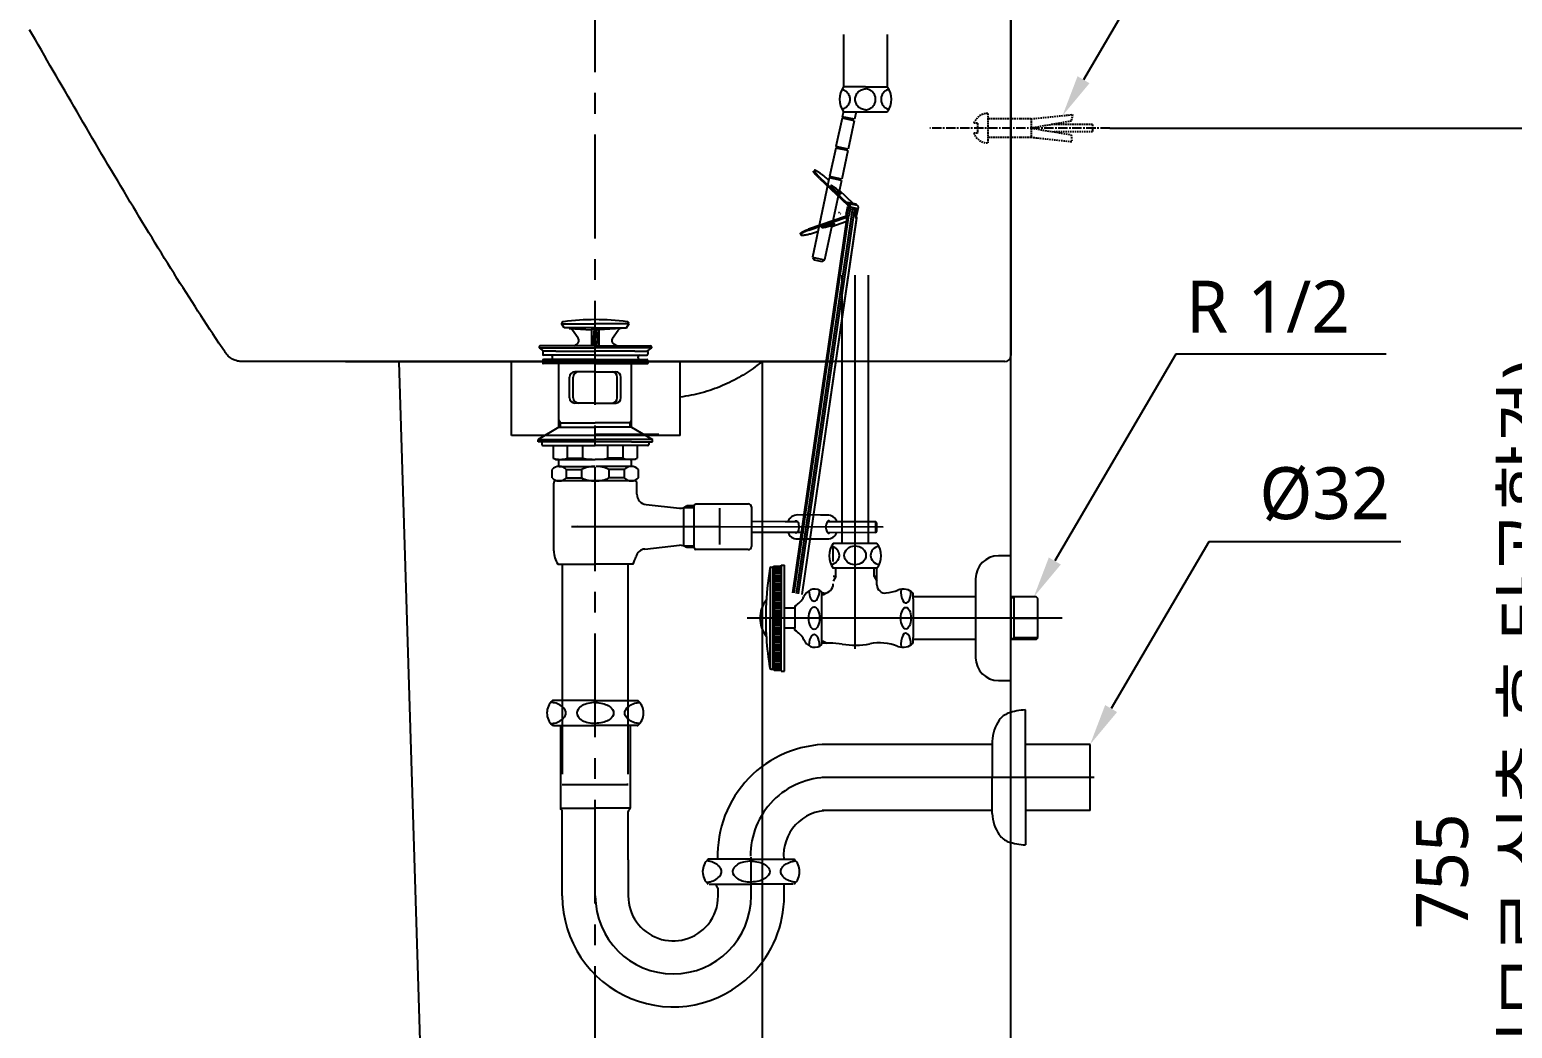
# Model space of a CAD drawing. Extents: x 10258 to 13358, y -4678 to -2578.
# Drawn here: x 12186 to 12900, y -4247 to -3766 of the extents above; entities that cross this region are included whole.
import ezdxf

# ---------------------------------------------------------------- set-up
doc = ezdxf.new("R2010")
doc.units = 0
doc.header["$LTSCALE"] = 20
doc.header["$MEASUREMENT"] = 0
for name, pattern in [('CENTER', [2, 1.25, -0.25, 0.25, -0.25]), ('CENTER2', [1.125, 0.75, -0.125, 0.125, -0.125]), ('HIDDEN2', [0.1875, 0.125, -0.0625])]:
    doc.linetypes.add(name, pattern=pattern)
doc.layers.get('0').update_dxf_attribs({"linetype": 'CONTINUOUS'})
doc.layers.get('DEFPOINTS').update_dxf_attribs({"linetype": 'CONTINUOUS'})
for name, color, linetype in [('1', 1, 'CONTINUOUS'), ('3', 3, 'CONTINUOUS'), ('4', 4, 'CONTINUOUS'), ('6', 6, 'CONTINUOUS'), ('7', 7, 'CONTINUOUS'), ('CENTER', 2, 'CENTER')]:
    doc.layers.add(name, color=color, linetype=linetype)
doc.styles.get("Standard").update_dxf_attribs({"font": 'NanumGothic.ttf'})
doc.dimstyles.get("Standard").update_dxf_attribs({"dimtxt": 2.5, "dimasz": 2, "dimexe": 2, "dimexo": 1, "dimgap": 1.5, "dimtad": 1, "dimdec": 0, "dimlfac": 10, "dimrnd": 0.5, "dimzin": 0, "dimdsep": 46, "dimtxsty": 'Standard', "dimcen": 0, "dimclrt": 2, "dimadec": 0, "dimazin": 0, "dimtfac": 1, "dimtdec": 0, "dimtmove": 0, "dimatfit": 3, "dimfxl": 1, "dimtolj": 1, "dimtzin": 0, "dimarcsym": 0})

# ---------------------------------------------------------------- blocks, each defined once
blk = doc.blocks.new('*D65')
at = {"layer": '1', "color": 3, "lineweight": -2, "transparency": 16777216}
for p, q in [((12705.91, -3813.8), (12947.34, -3813.8)), ((12937.34, -3833.8), (12937.34, -4548.8)), ((12658.4, -4568.8), (12947.34, -4568.8))]:
    blk.add_line(p, q, dxfattribs=at)
at = {"layer": '1', "color": 3, "transparency": 16777216}
for points in [[(12934.01, -3833.8), (12940.67, -3833.8), (12937.34, -3813.8)], [(12934.01, -4548.8), (12940.67, -4548.8), (12937.34, -4568.8)]]:
    blk.add_solid(points, dxfattribs=at)
at = {"layer": 'DEFPOINTS', "color": 0, "transparency": 16777216}
for p in [(12705.91, -3813.8), (12658.4, -4568.8), (12937.34, -4568.8)]:
    blk.add_point(p, dxfattribs=at)
at = {"layer": '1', "color": 2, "transparency": 16777216, "insert": (12889.36, -4171.3), "char_height": 25, "attachment_point": 5, "rotation": 90}
blk.add_mtext('\\A1;755\\P(참고 치수이므로 실측 후 타공할것)', dxfattribs=at)

msp = doc.modelspace()

# ---------------------------------------------------------------- linework, layer by layer
at = {"linetype": 'HIDDEN2', "ltscale": 0.3}
for p, q in [((12647.22048, -3806.70876), (12647.22048, -3820.88736)), ((12663.02666, -3809.29806), (12647.22048, -3809.29806)), ((12668.09878, -3809.29806), (12663.02666, -3809.29806)), ((12668.09878, -3809.29806), (12668.09878, -3818.29806)), ((12642.33265, -3811.39806), (12640.54978, -3811.39806)), ((12642.33265, -3816.19806), (12640.54978, -3816.19806)), ((12642.33265, -3811.39806), (12642.33265, -3816.19806)), ((12697.66098, -3811.99806), (12678.32761, -3811.99806)), ((12697.7096, -3815.59806), (12679.18525, -3815.59806)), ((12697.66098, -3811.99806), (12697.7096, -3815.59806)), ((12663.02666, -3818.29806), (12647.22048, -3818.29806)), ((12668.09878, -3818.29806), (12663.02666, -3818.29806))]:
    msp.add_line(p, q, dxfattribs=at)
at = {"linetype": 'CENTER2', "ltscale": 0.3}
msp.add_line((12705.9147, -3813.79806), (12619.31423, -3813.79806), dxfattribs=at)
at = {"color": 2}
msp.add_line((12489.03342, -3961.10469), (12458.39971, -3961.10469), dxfattribs=at)
at = {"linetype": 'HIDDEN2', "ltscale": 0.3}
msp.add_lwpolyline([(12668.09878, -3809.29806), (12688.04775, -3807.26134), (12687.38828, -3810.40363), (12668.09878, -3813.79806), (12687.38828, -3816.9299), (12687.71801, -3820.43476), (12668.09878, -3818.29806)], dxfattribs=at)
for start, end in [(90, 160.21215863), (199.78784137, 270)]:
    msp.add_arc((12647.22048, -3813.79806), 7.0893, start, end, dxfattribs=at)
at = {"layer": '1'}
msp.add_line((12658.39971, -4568.79806), (12658.39971, -3528.79806), dxfattribs=at)
at = {"layer": '1', "color": 3}
for p, q in [((12742.55117, -3706.41298), (12693.32263, -3790.49507)), ((12737.74944, -3922.51527), (12679.50479, -4021.99684)), ((12838.98444, -3922.51527), (12737.74944, -3922.51527)), ((12753.54288, -4012.7931), (12706.59674, -4092.97687)), ((12845.98444, -4012.7931), (12753.54288, -4012.7931))]:
    msp.add_line(p, q, dxfattribs=at)
at = {"layer": '1', "color": 0}
msp.add_line((12658.39971, -3761.78648), (12658.39971, -3923.08973), dxfattribs=at)
at = {"layer": '1', "color": 7}
msp.add_line((12363.85792, -3926.2453), (12383.85671, -4568.80797), dxfattribs=at)
at = {"layer": '1', "color": 0}
msp.add_arc((12655.39971, -3923.08973), 3, 270.00000008, 360, dxfattribs=at)
at = {"layer": '1', "color": 0, "linetype": 'Continuous'}
for points, knots in [([(12280.26526, -3921.57946), (12272.46759, -3909.88108), (12256.41921, -3885.19273), (12232.83826, -3846.52662), (12209.31349, -3806.50165), (12193.79067, -3779.62753), (12186.25594, -3766.42698)], [0, 0, 0, 0, 0.232395545, 0.486867636, 0.748701045, 1, 1, 1, 1]), ([(12288.66944, -3926.08973), (12287.837, -3926.0877), (12286.2012, -3925.89194), (12283.83887, -3924.99201), (12281.77477, -3923.53233), (12280.70034, -3922.28322), (12280.2346, -3921.5931)], [0, 0, 0, 0, 0.24617776, 0.499964597, 0.753769945, 1, 1, 1, 1]), ([(12655.39971, -3926.08973), (12624.50386, -3926.08973), (12577.66016, -3926.08973), (12522.84259, -3926.08973), (12494.93388, -3926.08973), (12480.97953, -3926.08973), (12473.00564, -3926.08973), (12465.0318, -3926.08973), (12458.05467, -3926.08973), (12452.5726, -3926.08973), (12450.57909, -3926.08973), (12449.08393, -3926.08973), (12447.58874, -3926.08973), (12446.09355, -3926.08973), (12444.8476, -3926.08973), (12443.85089, -3926.08973), (12442.85431, -3926.08973), (12441.60873, -3926.08973), (12440.11431, -3926.08973), (12438.62032, -3926.08973), (12437.12675, -3926.08973), (12435.63361, -3926.08973), (12433.64308, -3926.08973), (12428.16105, -3926.08973), (12415.13733, -3926.08973), (12403.03819, -3926.08973), (12394.8302, -3926.08973), (12393.86311, -3926.08973), (12392.17771, -3926.08973), (12389.78607, -3926.08973), (12386.94163, -3926.08973), (12381.31097, -3926.08973), (12373.03059, -3926.08973), (12364.18852, -3926.08973), (12357.34745, -3926.08973), (12350.2115, -3926.08973), (12342.30501, -3926.08973), (12333.48527, -3926.08973), (12327.33208, -3926.08973), (12322.21405, -3926.08973), (12317.33648, -3926.08973), (12313.221, -3926.08973), (12310.15429, -3926.08973), (12308.18813, -3926.08973), (12306.09422, -3926.08973), (12303.91876, -3926.08973), (12301.45848, -3926.08973), (12299.23342, -3926.08973), (12297.24827, -3926.08973), (12295.87943, -3926.08973), (12294.63556, -3926.08973), (12292.41748, -3926.08973), (12290.83328, -3926.08973), (12289.99674, -3926.08973), (12289.80196, -3926.08973), (12289.68413, -3926.08973), (12289.55714, -3926.08973), (12289.45229, -3926.08973), (12289.37947, -3926.08973), (12289.30966, -3926.08973), (12289.22775, -3926.08973), (12289.04807, -3926.08972), (12288.88685, -3926.08972), (12288.76336, -3926.08972), (12288.70265, -3926.08973), (12288.67933, -3926.08973), (12288.656, -3926.08973)], [0.0061788774, 0.0061788774, 0.0061788774, 0.0061788774, 0.1970805465, 0.2956203668, 0.3448902265, 0.3695252187, 0.3818426424, 0.3941599641, 0.4187947434, 0.4249535484, 0.4280329775, 0.4311124268, 0.4341919611, 0.4372715277, 0.440350952, 0.4418905632, 0.4434300875, 0.4465088422, 0.4495872008, 0.4526653295, 0.4557434775, 0.4588219062, 0.4619008891, 0.4680615217, 0.4927745295, 0.5428641345, 0.5444359308, 0.5460068842, 0.5491459567, 0.5554106863, 0.561660449, 0.5679020994, 0.5928335316, 0.6178438865, 0.6304372887, 0.6430515451, 0.671669262, 0.6930352739, 0.7180067049, 0.7280383909, 0.7431544059, 0.7682845716, 0.7745359679, 0.7807794904, 0.793252146, 0.8026040167, 0.8119617738, 0.8307237349, 0.8401457483, 0.8495976759, 0.8590506128, 0.8684710073, 0.9058276147, 0.9151412741, 0.9174699426, 0.9197989614, 0.9244583866, 0.9291200031, 0.9314516358, 0.9337835801, 0.9384482243, 0.9431139166, 0.9617878035, 0.9711320002, 0.980481238, 1, 1, 1, 1]), ([(12538.36455, -3926.20518), (12537.65289, -3926.79624), (12534.50414, -3929.31577), (12528.40836, -3933.44349), (12519.55284, -3937.92685), (12509.69652, -3941.34993), (12502.7679, -3942.71556), (12499.17747, -3943.16509)], [0, 0, 0, 0, 0.064112088, 0.279440887, 0.509410015, 0.750853159, 1, 1, 1, 1]), ([(12499.18915, -3961.57584), (12499.16583, -3961.57584), (12498.12194, -3961.57584), (12494.05883, -3961.57584), (12491.05287, -3961.57584), (12483.54522, -3961.57584), (12479.04648, -3961.57584), (12469.23727, -3961.57584), (12463.93065, -3961.57584), (12453.31323, -3961.57584), (12448.00661, -3961.57584), (12438.19739, -3961.57584), (12433.69865, -3961.57584), (12426.191, -3961.57584), (12423.18504, -3961.57584), (12419.12193, -3961.57584), (12418.043, -3961.57584), (12418.07803, -3961.57584)], [0, 0, 0, 0, 0.125, 0.125, 0.25, 0.25, 0.375, 0.375, 0.5, 0.5, 0.625, 0.625, 0.75, 0.75, 0.875, 0.875, 1, 1, 1, 1])]:
    msp.add_open_spline(points, degree=3, knots=knots, dxfattribs=at)
for points in [[(12418.06638, -3961.57584), (12418.06638, -3949.7473), (12418.06638, -3937.91875), (12418.06638, -3926.09021)], [(12499.17749, -3961.57584), (12499.17749, -3949.74713), (12499.17749, -3937.91843), (12499.17749, -3926.08973)]]:
    msp.add_open_spline(points, degree=3, dxfattribs=at)
at = {"layer": '1', "color": 3}
for points in [[(12696.1992, -3792.17925), (12690.44606, -3788.81089), (12683.21755, -3807.75449)], [(12682.38136, -4023.68102), (12676.62822, -4020.31266), (12669.39971, -4039.25626)], [(12709.47331, -4094.66105), (12703.72017, -4091.29269), (12696.49166, -4110.23629)]]:
    msp.add_solid(points, dxfattribs=at)
at = {"layer": '3'}
for p, q in [((12443.39971, -3909.91028), (12442.16839, -3907.77757)), ((12442.28493, -3907.97942), (12458.39971, -3907.97942)), ((12474.5145, -3907.97942), (12458.39971, -3907.97942)), ((12473.39971, -3909.91028), (12474.63104, -3907.77757)), ((12458.39971, -3909.91028), (12443.39971, -3909.91028)), ((12445.91499, -3910.09458), (12456.64971, -3910.79594)), ((12450.12505, -3914.78958), (12447.40685, -3910.93661)), ((12458.39971, -3909.91028), (12456.64971, -3910.79594)), ((12456.64971, -3910.79594), (12456.64971, -3918.51028)), ((12457.88204, -3910.17228), (12457.44971, -3916.58016)), ((12458.39971, -3909.91028), (12473.39971, -3909.91028)), ((12458.39971, -3909.91028), (12460.14971, -3910.79594)), ((12458.91739, -3910.17228), (12459.34971, -3916.58016)), ((12470.88444, -3910.09458), (12460.14971, -3910.79594)), ((12460.14971, -3910.79594), (12460.14971, -3918.51028)), ((12466.67438, -3914.78958), (12469.39258, -3910.93661)), ((12431.39971, -3918.91028), (12431.39971, -3919.51028)), ((12431.39971, -3919.51028), (12433.54194, -3921.01028)), ((12431.39971, -3919.51028), (12458.39971, -3919.51028)), ((12441.09971, -3918.51028), (12431.79971, -3918.51028)), ((12433.09788, -3921.21028), (12433.09788, -3922.51028)), ((12439.39971, -3921.01028), (12433.29788, -3921.01028)), ((12458.39971, -3923.01028), (12433.59788, -3923.01028)), ((12439.39971, -3921.01028), (12458.39971, -3921.01028)), ((12458.39971, -3918.51028), (12441.09971, -3918.51028)), ((12448.04329, -3918.51028), (12449.49081, -3917.67456)), ((12457.65281, -3918.51028), (12457.44971, -3916.55596)), ((12457.44971, -3916.55596), (12458.39971, -3916.55596)), ((12459.34971, -3916.55596), (12458.39971, -3916.55596)), ((12458.39971, -3918.51028), (12475.69971, -3918.51028)), ((12485.39971, -3919.51028), (12458.39971, -3919.51028)), ((12477.39972, -3921.01028), (12458.39971, -3921.01028)), ((12458.39971, -3923.01028), (12483.20155, -3923.01028)), ((12459.14662, -3918.51028), (12459.34971, -3916.55596)), ((12468.75614, -3918.51028), (12467.30862, -3917.67456)), ((12475.69971, -3918.51028), (12484.99971, -3918.51028)), ((12477.39972, -3921.01028), (12483.50155, -3921.01028)), ((12485.39971, -3919.51028), (12483.25749, -3921.01028)), ((12483.70155, -3921.21028), (12483.70155, -3922.51028)), ((12485.39971, -3918.91028), (12485.39971, -3919.51028)), ((12433.09788, -3925.51028), (12433.09788, -3926.81028)), ((12458.39971, -3927.01028), (12433.29788, -3927.01028)), ((12458.39971, -3925.01028), (12433.59788, -3925.01028)), ((12440.89971, -3957.60469), (12440.89971, -3927.01028)), ((12458.39971, -3925.01028), (12483.20155, -3925.01028)), ((12458.39971, -3927.01028), (12483.50155, -3927.01028)), ((12475.89971, -3957.60469), (12475.89971, -3927.01028)), ((12483.70155, -3925.51028), (12483.70155, -3926.81028)), ((12446.02535, -3943.51028), (12446.02535, -3933.51028)), ((12447.79311, -3943.51028), (12447.79311, -3933.51028)), ((12458.39971, -3931.01028), (12448.52535, -3931.01028)), ((12458.39971, -3931.01028), (12468.27408, -3931.01028)), ((12469.00632, -3943.51028), (12469.00632, -3933.51028)), ((12470.77408, -3943.51028), (12470.77408, -3933.51028)), ((12458.39971, -3946.01028), (12448.52535, -3946.01028)), ((12458.39971, -3946.01028), (12468.27408, -3946.01028)), ((12440.89971, -3957.60469), (12430.89971, -3963.60469)), ((12441.59971, -3955.51028), (12440.89971, -3954.29785)), ((12440.89971, -3955.51028), (12458.39971, -3955.51028)), ((12440.89971, -3957.60469), (12458.39971, -3957.60469)), ((12441.59971, -3957.60469), (12441.59971, -3955.51028)), ((12475.89971, -3955.51028), (12458.39971, -3955.51028)), ((12475.89971, -3957.60469), (12458.39971, -3957.60469)), ((12475.19971, -3955.51028), (12475.89971, -3954.29785)), ((12475.19971, -3957.60469), (12475.19971, -3955.51028)), ((12475.89971, -3957.60469), (12485.89971, -3963.60469)), ((12430.89971, -3963.60469), (12458.39971, -3963.60469)), ((12430.89971, -3964.60469), (12430.89971, -3963.60469)), ((12440.89971, -3964.60469), (12430.89971, -3964.60469)), ((12432.70759, -3964.60469), (12432.70759, -3965.90469)), ((12433.20759, -3966.40469), (12438.20759, -3966.40469)), ((12438.20759, -3966.40469), (12458.39971, -3966.40469)), ((12438.20759, -3966.40469), (12438.20759, -3972.52734)), ((12475.89971, -3964.60469), (12440.89971, -3964.60469)), ((12444.98237, -3972.52734), (12444.98237, -3966.40469)), ((12452.38303, -3972.52734), (12452.38303, -3966.40469)), ((12485.89971, -3963.60469), (12458.39971, -3963.60469)), ((12478.59184, -3966.40469), (12458.39971, -3966.40469)), ((12464.4164, -3972.52734), (12464.4164, -3966.40469)), ((12471.81706, -3972.52734), (12471.81706, -3966.40469)), ((12475.89971, -3964.60469), (12485.89971, -3964.60469)), ((12478.59184, -3966.40469), (12478.59184, -3972.52734)), ((12483.59184, -3966.40469), (12478.59184, -3966.40469)), ((12484.09184, -3964.60469), (12484.09184, -3965.90469)), ((12485.89971, -3964.60469), (12485.89971, -3963.60469)), ((12439.20759, -3973.10469), (12438.20759, -3972.52734)), ((12439.20759, -3973.10469), (12440.60759, -3973.10469)), ((12440.60759, -3973.10469), (12458.39971, -3973.10469)), ((12440.89971, -3976.51593), (12440.89971, -3973.10469)), ((12444.98237, -3972.52734), (12452.38303, -3972.52734)), ((12476.19184, -3973.10469), (12458.39971, -3973.10469)), ((12471.81706, -3972.52734), (12464.4164, -3972.52734)), ((12475.89971, -3976.51593), (12475.89971, -3973.10469)), ((12477.59184, -3973.10469), (12476.19184, -3973.10469)), ((12477.59184, -3973.10469), (12478.59184, -3972.52734)), ((12437.65602, -3982.06691), (12437.65602, -3977.95366)), ((12441.04341, -3976.51028), (12458.15602, -3976.51028)), ((12444.4308, -3977.95366), (12451.83146, -3977.95366)), ((12444.4308, -3977.95366), (12444.4308, -3982.06691)), ((12451.83146, -3977.95366), (12451.83146, -3982.06691)), ((12475.75602, -3976.51028), (12458.64341, -3976.51028)), ((12464.96797, -3977.95366), (12464.96797, -3982.06691)), ((12472.36863, -3977.95366), (12464.96797, -3977.95366)), ((12472.36863, -3977.95366), (12472.36863, -3982.06691)), ((12479.14341, -3982.06691), (12479.14341, -3977.95366)), ((12438.39971, -4017.11263), (12438.39971, -3984.51028)), ((12458.39971, -3983.51028), (12439.39971, -3983.51028)), ((12444.4308, -3982.06691), (12451.83146, -3982.06691)), ((12475.75602, -3983.51028), (12458.39971, -3983.51028)), ((12472.36863, -3982.06691), (12464.96797, -3982.06691)), ((12475.19971, -3983.51028), (12475.75602, -3983.51028)), ((12475.75602, -3983.51028), (12476.15602, -3983.51028)), ((12477.39971, -3983.51028), (12475.89971, -3983.51028)), ((12478.39971, -3989.87452), (12478.39971, -3984.51028)), ((12482.86705, -3994.84607), (12498.90128, -3996.56402)), ((12506.83551, -3994.51028), (12532.03551, -3994.51028)), ((12500.92995, -3996.31028), (12506.03551, -3996.31028)), ((12501.06903, -4014.76028), (12501.06903, -3996.26028)), ((12506.06092, -3995.51028), (12502.39971, -3995.51028)), ((12502.39971, -3995.51028), (12502.39971, -3996.31028)), ((12506.03551, -3996.31028), (12506.03551, -3995.31028)), ((12506.03551, -4015.71028), (12506.03551, -3996.31028)), ((12518.39971, -4014.0482), (12518.39971, -3996.61028)), ((12533.53551, -3996.01028), (12533.53551, -4001.78148)), ((12533.53551, -4001.78148), (12533.53551, -4015.01028)), ((12566.75449, -3999.89235), (12555.69562, -3999.86391)), ((12570.04086, -3999.9008), (12566.75449, -3999.89235)), ((12518.39971, -4005.51028), (12447.04016, -4005.51028)), ((12518.39971, -4005.51028), (12449.89994, -4005.3341)), ((12596.85335, -4005.71207), (12518.39971, -4005.51028)), ((12552.77468, -4003.09869), (12533.33441, -4003.04869)), ((12534.12134, -4008.05073), (12558.71149, -4008.11398)), ((12555.72435, -4003.11399), (12549.77468, -4003.09869)), ((12569.98256, -4008.15068), (12593.34692, -4008.21078)), ((12593.35978, -4003.21079), (12569.99542, -4003.1507)), ((12593.34692, -4008.21078), (12593.35978, -4003.21079)), ((12593.34692, -4008.21078), (12593.84821, -4007.71206)), ((12593.85849, -4003.71208), (12593.35978, -4003.21079)), ((12593.84821, -4007.71206), (12593.85849, -4003.71208)), ((12482.2686, -4016.23862), (12498.90128, -4014.45654)), ((12501.06903, -4014.76028), (12506.03551, -4014.76028)), ((12502.39971, -4015.51028), (12502.39971, -4014.71028)), ((12506.06092, -4015.51028), (12502.39971, -4015.51028)), ((12555.66604, -4011.36387), (12566.98865, -4011.39299)), ((12566.98865, -4011.39299), (12570.01129, -4011.40077)), ((12440.39972, -4023.51028), (12458.39971, -4023.51028)), ((12442.52471, -4023.51028), (12442.52471, -4124.51028)), ((12476.39971, -4023.51028), (12458.39971, -4023.51028)), ((12474.27471, -4124.51028), (12474.27471, -4023.51028)), ((12532.03551, -4016.51028), (12506.83551, -4016.51028)), ((12442.52471, -4129.51688), (12474.27471, -4129.51688)), ((12474.27471, -4129.51688), (12473.57471, -4129.51688))]:
    msp.add_line(p, q, dxfattribs=at)
at = {"layer": '3', "color": 0}
for p, q in [((12338.25045, -3926.08973), (12573.01448, -3926.08973)), ((12538.85671, -4568.80797), (12538.85671, -3926.08973))]:
    msp.add_line(p, q, dxfattribs=at)
at = {"layer": '3'}
for points in [[(12556.34754, -4005.6156, -0.045721536), (12556.23463, -4006.81386, -0.059301535), (12555.95665, -4007.70057, -0.101058622), (12555.45864, -4008.39272, -0.189273345), (12555.02368, -4008.56221, -0.189273345), (12554.58958, -4008.39049, -0.044238089), (12554.33818, -4008.11044, -0.059301535)], [(12554.35104, -4003.11046, -0.044238089), (12554.60388, -4002.83171, -0.189273345), (12555.03885, -4002.66223, -0.189273345), (12555.47294, -4002.83395, -0.101058622), (12555.96738, -4003.52865, -0.059301535), (12556.2408, -4004.41679, -0.045721536), (12556.34754, -4005.6156, -0.045721536)], [(12569.35936, -4005.64907, 0.045721536), (12569.46611, -4006.84789, 0.059301535), (12569.73953, -4007.73602, 0.101058622), (12570.23397, -4008.43073, 0.189273345), (12570.66806, -4008.60245, 0.189273345), (12571.10302, -4008.43296, 0.044238089), (12571.35587, -4008.15421, 0.059301535)], [(12571.36873, -4003.15423, 0.044238089), (12571.11732, -4002.87418, 0.189273345), (12570.68323, -4002.70247, 0.189273345), (12570.24826, -4002.87195, 0.101058622), (12569.75026, -4003.5641, 0.059301535), (12569.47227, -4004.45082, 0.045721536), (12569.35936, -4005.64907, 0.045721536)]]:
    msp.add_lwpolyline(points, format="xyb", dxfattribs=at)
for centre, radius, start, end in [((12443.24971, -3907.97942), 1.1, 97.32041367, 169.42619898), ((12458.39971, -4025.91028), 120, 90, 97.32041367), ((12458.39971, -4025.91028), 120, 82.67958633, 90), ((12473.54971, -3907.97942), 1.1, 10.57380102, 82.67958633), ((12445.7726, -3912.08954), 2, 35.20232507, 86.26180949), ((12448.49081, -3915.94251), 2, 300, 35.20232507), ((12468.30862, -3915.94251), 2, 144.79767493, 240), ((12471.02682, -3912.08954), 2, 93.73819051, 144.79767493), ((12431.79971, -3918.91028), 0.4, 90, 180), ((12433.29788, -3921.21028), 0.2, 90, 180), ((12433.59788, -3922.51028), 0.5, 180, 270), ((12436.89971, -3924.01028), 1, 270, 90), ((12479.89971, -3924.01028), 1, 90, 270), ((12483.20155, -3922.51028), 0.5, 270, 0), ((12483.50155, -3921.21028), 0.2, 0, 90), ((12484.99971, -3918.91028), 0.4, 0, 90), ((12433.59788, -3925.51028), 0.5, 90, 180), ((12433.29788, -3926.81028), 0.2, 180, 270), ((12483.20155, -3925.51028), 0.5, 0, 90), ((12483.50155, -3926.81028), 0.2, 270, 0), ((12448.52535, -3933.51028), 2.5, 90, 180), ((12450.29311, -3933.51028), 2.5, 90, 180), ((12466.50632, -3933.51028), 2.5, 0, 90), ((12468.27408, -3933.51028), 2.5, 0, 90), ((12448.52535, -3943.51028), 2.5, 180, 270), ((12450.29311, -3943.51028), 2.5, 180, 270), ((12466.50632, -3943.51028), 2.5, 270, 0), ((12468.27408, -3943.51028), 2.5, 270, 0), ((12433.20759, -3965.90469), 0.5, 180, 270), ((12483.59184, -3965.90469), 0.5, 270, 0), ((12441.59498, -3962.92548), 10.18185, 250.56792502, 289.43207498), ((12458.20757, -3943.65236), 29.45658, 258.59556617, 270.3737354), ((12458.59186, -3943.65236), 29.45658, 269.6262646, 281.40443383), ((12475.20445, -3962.92548), 10.18185, 250.56792502, 289.43207498), ((12441.04341, -3981.21808), 4.70435, 43.94093732, 136.05906268), ((12457.93382, -3990.11476), 13.60629, 89.06429532, 116.64718661), ((12458.86561, -3990.11476), 13.60629, 63.35281339, 90.93570468), ((12475.75602, -3981.21808), 4.70435, 43.94093732, 136.05906268), ((12441.04341, -3978.80248), 4.70435, 223.94093732, 316.05906268), ((12439.39971, -3984.51028), 1, 90, 180), ((12457.93382, -3969.9058), 13.60629, 243.35281339, 270.93570468), ((12458.86561, -3969.9058), 13.60629, 269.06429532, 296.64718661), ((12475.75602, -3978.80248), 4.70435, 223.94093732, 316.05906268), ((12477.39971, -3984.51028), 1, 0, 90), ((12483.39971, -3989.87452), 5, 180, 263.88449643), ((12506.83551, -3995.31028), 0.8, 90, 180), ((12532.03551, -3996.01028), 1.5, 0, 90), ((12499.30817, -3991.58061), 5, 265.33216468, 308.19271972), ((12555.68276, -4004.86389), 5, 89.85263291, 159.3653178), ((12570.028, -4004.90079), 5, 20.33994803, 89.85263291), ((12555.6789, -4006.36389), 5, 200.33994803, 269.85263291), ((12570.02415, -4006.40078), 5, 269.85263291, 339.3653178), ((12482.80126, -4021.21016), 5, 96.11547581, 165.04046432), ((12499.30817, -4019.43996), 5, 51.80728028, 94.66783532), ((12506.83551, -4015.71028), 0.8, 180, 270), ((12532.03551, -4015.01028), 1.5, 270, 0), ((12451.38812, -4016.5637), 13, 182.42004342, 212.30000816), ((12465.41131, -4016.5637), 13, 327.69999184, 345.040466)]:
    msp.add_arc(centre, radius, start, end, dxfattribs=at)
at = {"layer": '4'}
for p, q in [((12442.14971, -4089.11129), (12437.85821, -4089.11129)), ((12442.14971, -4089.11129), (12437.85821, -4089.11129)), ((12458.39971, -4089.11129), (12442.14971, -4089.11129)), ((12458.39971, -4089.11129), (12442.14971, -4089.11129)), ((12458.39971, -4089.11129), (12474.64971, -4089.11129)), ((12458.39971, -4089.11129), (12474.64971, -4089.11129)), ((12474.64971, -4089.11129), (12478.94122, -4089.11129)), ((12474.64971, -4089.11129), (12478.94122, -4089.11129)), ((12665.39971, -4126.11129), (12665.39971, -4093.61129)), ((12438.24971, -4101.11129), (12437.85821, -4101.11129)), ((12438.24971, -4101.11129), (12458.39971, -4101.11129)), ((12441.59971, -4101.11129), (12441.59971, -4140.89141)), ((12478.54971, -4101.11129), (12458.39971, -4101.11129)), ((12475.19971, -4101.11129), (12475.19971, -4140.89141)), ((12478.54971, -4101.11129), (12478.94122, -4101.11129)), ((12649.41974, -4108.71655), (12649.41974, -4126.11129)), ((12649.41974, -4110.23629), (12567.62874, -4110.23629)), ((12696.49166, -4110.23629), (12665.39971, -4110.23629)), ((12696.49166, -4141.98629), (12696.49166, -4110.23629)), ((12698.49166, -4126.11129), (12567.62874, -4126.11129)), ((12649.41974, -4143.50603), (12649.41974, -4126.11129)), ((12665.39971, -4126.11129), (12665.39971, -4158.61129)), ((12441.59971, -4140.89141), (12458.39971, -4140.89141)), ((12442.52471, -4183.11129), (12442.52471, -4142.53629)), ((12475.19971, -4140.89141), (12458.39971, -4140.89141)), ((12474.27471, -4165.71549), (12474.27471, -4142.53629)), ((12649.41974, -4141.98629), (12567.62874, -4141.98629)), ((12696.49166, -4141.98629), (12665.39971, -4141.98629)), ((12474.27471, -4165.71549), (12474.27471, -4183.11129)), ((12517.07177, -4165.41129), (12512.78026, -4165.41129)), ((12533.32177, -4165.41129), (12517.07177, -4165.41129)), ((12533.32177, -4165.41129), (12533.39971, -4165.41129)), ((12533.39971, -4183.11129), (12533.39971, -4164.44806)), ((12533.47766, -4165.41129), (12533.39971, -4165.41129)), ((12533.47766, -4165.41129), (12549.72766, -4165.41129)), ((12549.72766, -4165.41129), (12554.01917, -4165.41129)), ((12513.17177, -4177.41129), (12533.32177, -4177.41129)), ((12516.59971, -4177.41129), (12516.59971, -4178.11129)), ((12517.52471, -4183.11129), (12517.52471, -4179.66547)), ((12553.62766, -4177.41129), (12533.47766, -4177.41129)), ((12549.27471, -4183.11129), (12549.27471, -4177.41129))]:
    msp.add_line(p, q, dxfattribs=at)
for points in [[(12444.20489, -4095.11129, 0.15521739), (12443.61439, -4093.25497, 0.106747244), (12441.55269, -4091.36429, 0.07304301), (12438.78282, -4090.24627, 0.028511088), (12437.05407, -4089.93026, 0.05952259)], [(12450.11942, -4093.37236, 0.327290453), (12450.11942, -4096.85023, 0.106373385), (12452.14222, -4098.64682, 0.071219107), (12454.84217, -4099.70055, 0.057537424), (12458.39971, -4100.11129, 0.057537424)], [(12458.39971, -4090.11129, 0.057537424), (12454.84217, -4090.52203, 0.071219107), (12452.14222, -4091.57576, 0.106373365), (12450.11942, -4093.37235, 0.159482965)], [(12458.39971, -4090.11129, 0.057537424), (12454.84217, -4090.52203, 0.071219107), (12452.14222, -4091.57576, 0.106373365), (12450.11942, -4093.37235, 0.159482965)], [(12458.39971, -4090.11129, -0.057537424), (12461.95726, -4090.52203, -0.071219107), (12464.65721, -4091.57576, -0.106373365), (12466.68001, -4093.37235, -0.159482965)], [(12458.39971, -4090.11129, -0.057537424), (12461.95726, -4090.52203, -0.071219107), (12464.65721, -4091.57576, -0.106373365), (12466.68001, -4093.37235, -0.159482965)], [(12466.68001, -4093.37236, -0.327290453), (12466.68001, -4096.85023, -0.106373385), (12464.65721, -4098.64682, -0.071219107), (12461.95726, -4099.70055, -0.057537424), (12458.39971, -4100.11129, -0.057537424)], [(12472.59454, -4095.11129, -0.15521739), (12473.18504, -4093.25497, -0.106747244), (12475.24674, -4091.36429, -0.07304301), (12478.01661, -4090.24627, -0.028511088), (12479.74536, -4089.93026, -0.05952259)], [(12437.05407, -4100.29232, 0.028511088), (12438.78282, -4099.97631, 0.07304301), (12441.55269, -4098.85829, 0.106747244), (12443.61439, -4096.96762, 0.15521739), (12444.20489, -4095.11129, 0.15521739)], [(12479.74536, -4100.29232, -0.028511088), (12478.01661, -4099.97631, -0.07304301), (12475.24674, -4098.85829, -0.106747244), (12473.18504, -4096.96762, -0.15521739), (12472.59454, -4095.11129, -0.15521739)], [(12519.12694, -4171.41129, 0.15521739), (12518.53644, -4169.55497, 0.106747244), (12516.47474, -4167.66429, 0.07304301), (12513.70487, -4166.54627, 0.028511088), (12511.97612, -4166.23026, 0.05952259)], [(12511.97612, -4176.59232, 0.028511088), (12513.70487, -4176.27631, 0.07304301), (12516.47474, -4175.15829, 0.106747244), (12518.53644, -4173.26762, 0.15521739), (12519.12694, -4171.41129, 0.15521739)], [(12525.04147, -4169.67236, 0.327290453), (12525.04147, -4173.15023, 0.106373385), (12527.06427, -4174.94682, 0.071219107), (12529.76422, -4176.00055, 0.057537424), (12533.32177, -4176.41129, 0.057537424)], [(12533.39971, -4166.41149, 0.058789896), (12529.76422, -4166.82203, 0.071219107), (12527.06427, -4167.87576, 0.106373365), (12525.04147, -4169.67235, 0.159482965)], [(12533.39971, -4166.41149, -0.058789896), (12537.03521, -4166.82203, -0.071219107), (12539.73516, -4167.87576, -0.106373365), (12541.75796, -4169.67235, -0.159482965)], [(12541.75796, -4169.67236, -0.327290453), (12541.75796, -4173.15023, -0.106373385), (12539.73516, -4174.94682, -0.071219107), (12537.03521, -4176.00055, -0.057537424), (12533.47766, -4176.41129, -0.057537424)], [(12547.67249, -4171.41129, -0.15521739), (12548.26299, -4169.55497, -0.106747244), (12550.32469, -4167.66429, -0.07304301), (12553.09456, -4166.54627, -0.028511088), (12554.82331, -4166.23026, -0.05952259)], [(12554.82331, -4176.59232, -0.028511088), (12553.09456, -4176.27631, -0.07304301), (12550.32469, -4175.15829, -0.106747244), (12548.26299, -4173.26762, -0.15521739), (12547.67249, -4171.41129, -0.15521739)]]:
    msp.add_lwpolyline(points, format="xyb", dxfattribs=at)
for centre, radius, start, end in [((12443.14971, -4095.11129), 8, 131.40962211, 228.59037789), ((12473.64971, -4095.11129), 8, 311.40962211, 48.59037789), ((12666.89971, -4123.57377), 30, 92.86598398, 109.00713612), ((12669.39971, -4109.61129), 20, 146.20771163, 177.43591199), ((12660.74419, -4104.53313), 10, 111.1926769, 142.80345081), ((12570.62874, -4163.61129), 53.375, 90, 181.93258944), ((12570.62874, -4163.61129), 37.5, 90, 180.65397811), ((12442.59971, -4140.89141), 1, 180, 238.70258778), ((12441.59971, -4142.53629), 0.925, 0, 58.70258778), ((12475.19971, -4142.53629), 0.925, 121.29741222, 180), ((12474.19971, -4140.89141), 1, 301.29741222, 0), ((12570.62874, -4163.61129), 21.625, 90, 184.77465278), ((12669.39971, -4142.61129), 20, 182.56408801, 213.79228837), ((12660.74419, -4147.68945), 10, 217.19654919, 248.8073231), ((12666.89971, -4128.64881), 30, 250.99286388, 267.13401602), ((12518.07177, -4171.41129), 8, 131.40962211, 228.59037789), ((12548.72766, -4171.41129), 8, 311.40962211, 48.59037789), ((12500.56094, -4188.70946), 19.22404, 28.06365478, 33.45608391), ((12495.89971, -4183.11129), 53.375, 180, 314.94029898), ((12495.89971, -4183.11129), 37.5, 180, 0), ((12495.89971, -4183.11129), 21.625, 180, 320.7959681), ((12495.89971, -4183.11129), 21.625, 320.7959681, 0), ((12495.89971, -4183.11129), 53.375, 314.94029898, 0)]:
    msp.add_arc(centre, radius, start, end, dxfattribs=at)
at = {"layer": '6'}
for p, q in [((12577.04971, -3884.50626), (12577.04971, -4013.50626)), ((12583.39971, -4064.2188), (12583.39971, -3884.50626)), ((12589.74971, -3884.50626), (12589.74971, -4013.50626)), ((12589.74971, -4013.50626), (12572.89971, -4013.50626)), ((12572.89971, -4022.29806), (12572.89971, -4014.79806)), ((12593.89971, -4013.50626), (12589.74971, -4013.50626)), ((12658.39971, -4019.50626), (12652.39971, -4019.50626)), ((12658.39971, -4079.50626), (12658.39971, -4019.50626)), ((12542.48453, -4025.50626), (12542.48453, -4049.50626)), ((12543.07596, -4025.00626), (12543.89971, -4025.00626)), ((12543.89971, -4025.00626), (12544.39971, -4024.50626)), ((12543.89971, -4025.00626), (12543.89971, -4049.50626)), ((12544.39971, -4024.50626), (12544.39971, -4049.50626)), ((12544.39971, -4024.50626), (12547.59971, -4024.50626)), ((12544.39971, -4024.91774), (12547.89971, -4024.91774)), ((12544.39971, -4025.91774), (12547.89971, -4025.91774)), ((12544.39971, -4026.91774), (12547.89971, -4026.91774)), ((12544.39971, -4027.91774), (12547.89971, -4027.91774)), ((12544.39971, -4028.91774), (12547.89971, -4028.91774)), ((12544.39971, -4029.91774), (12547.89971, -4029.91774)), ((12547.89971, -4024.20626), (12547.89971, -4024.00626)), ((12547.89971, -4024.00626), (12549.39971, -4024.00626)), ((12547.89971, -4024.20626), (12547.89971, -4049.50626)), ((12549.39971, -4025.00626), (12549.39971, -4024.00626)), ((12549.39971, -4049.50626), (12549.39971, -4025.00626)), ((12593.89971, -4025.50626), (12572.89971, -4025.50626)), ((12574.14971, -4029.50626), (12572.89971, -4031.67132)), ((12574.14971, -4029.50626), (12572.89971, -4029.50626)), ((12574.14971, -4029.50626), (12574.14971, -4025.50626)), ((12592.64971, -4029.50626), (12592.64971, -4025.50626)), ((12592.64971, -4029.50626), (12593.89971, -4031.67132)), ((12593.89971, -4029.50626), (12592.64971, -4029.50626)), ((12593.89971, -4033.41789), (12593.89971, -4025.50626)), ((12641.39971, -4030.50626), (12641.39971, -4068.50626)), ((12544.39971, -4030.91774), (12547.89971, -4030.91774)), ((12544.39971, -4031.91774), (12547.89971, -4031.91774)), ((12544.39971, -4032.91774), (12547.89971, -4032.91774)), ((12544.39971, -4033.91774), (12547.89971, -4033.91774)), ((12544.39971, -4034.91774), (12547.89971, -4034.91774)), ((12544.39971, -4035.91774), (12547.89971, -4035.91774)), ((12544.39971, -4036.91774), (12547.89971, -4036.91774)), ((12567.48632, -4037.50626), (12567.48632, -4036.78554)), ((12567.48632, -4061.50626), (12567.48632, -4037.50626)), ((12568.39971, -4037.50626), (12567.48632, -4037.50626)), ((12568.39971, -4038.25626), (12569.69875, -4037.31468)), ((12568.39971, -4038.25626), (12568.39971, -4037.50626)), ((12611.40084, -4040.25513), (12611.40084, -4037.50737)), ((12544.39971, -4037.91774), (12547.89971, -4037.91774)), ((12544.39971, -4038.91774), (12547.89971, -4038.91774)), ((12544.39971, -4039.91774), (12547.89971, -4039.91774)), ((12544.39971, -4040.91774), (12547.89971, -4040.91774)), ((12544.39971, -4041.91774), (12547.89971, -4041.91774)), ((12544.39971, -4042.91774), (12547.89971, -4042.91774)), ((12544.39971, -4043.91774), (12547.89971, -4043.91774)), ((12554.48632, -4044.75626), (12549.39971, -4044.75626)), ((12554.48632, -4043.77392), (12554.48632, -4044.75626)), ((12554.48632, -4044.75626), (12554.48632, -4054.25626)), ((12559.3729, -4038.18475), (12558.82054, -4039.14147)), ((12568.39971, -4038.25626), (12567.48632, -4038.25626)), ((12641.39971, -4039.25626), (12611.39971, -4039.25626)), ((12611.39971, -4040.25626), (12611.39971, -4058.75626)), ((12670.524, -4039.25626), (12658.39971, -4039.25626)), ((12658.39971, -4039.87322), (12658.39971, -4059.13865)), ((12659.89971, -4040.25626), (12658.89971, -4039.25626)), ((12659.89971, -4059.75626), (12659.89971, -4039.25626)), ((12671.524, -4040.25626), (12670.524, -4039.25626)), ((12671.39971, -4058.75626), (12671.39971, -4040.25626)), ((12683.05954, -4049.50626), (12531.51763, -4049.50626)), ((12542.48453, -4073.50626), (12542.48453, -4049.50626)), ((12543.89971, -4074.00626), (12543.89971, -4049.50626)), ((12544.39971, -4044.91774), (12547.89971, -4044.91774)), ((12544.39971, -4045.91774), (12547.89971, -4045.91774)), ((12544.39971, -4046.91774), (12547.89971, -4046.91774)), ((12544.39971, -4047.91774), (12547.89971, -4047.91774)), ((12544.39971, -4048.91774), (12547.89971, -4048.91774)), ((12544.39971, -4074.50626), (12544.39971, -4049.50626)), ((12544.39971, -4050.09478), (12547.89971, -4050.09478)), ((12544.39971, -4051.09478), (12547.89971, -4051.09478)), ((12547.89971, -4074.80626), (12547.89971, -4049.50626)), ((12549.39971, -4075.00626), (12549.39971, -4049.50626)), ((12659.89971, -4049.54806), (12671.524, -4049.54806)), ((12544.39971, -4052.09478), (12547.89971, -4052.09478)), ((12544.39971, -4053.09478), (12547.89971, -4053.09478)), ((12544.39971, -4054.09478), (12547.89971, -4054.09478)), ((12544.39971, -4055.09478), (12547.89971, -4055.09478)), ((12544.39971, -4056.09478), (12547.89971, -4056.09478)), ((12544.39971, -4057.09478), (12547.89971, -4057.09478)), ((12544.39971, -4058.09478), (12547.89971, -4058.09478)), ((12544.39971, -4059.09478), (12547.89971, -4059.09478)), ((12554.48632, -4054.25626), (12549.39971, -4054.25626)), ((12554.48632, -4055.2386), (12554.48632, -4054.25626)), ((12611.39971, -4061.50626), (12611.39971, -4058.75626)), ((12658.89971, -4059.75626), (12659.89971, -4058.75626)), ((12659.89971, -4058.75626), (12671.524, -4058.75626)), ((12670.524, -4059.75626), (12671.524, -4058.75626)), ((12544.39971, -4060.09478), (12547.89971, -4060.09478)), ((12544.39971, -4061.09478), (12547.89971, -4061.09478)), ((12544.39971, -4062.09478), (12547.89971, -4062.09478)), ((12544.39971, -4063.09478), (12547.89971, -4063.09478)), ((12544.39971, -4064.09478), (12547.89971, -4064.09478)), ((12544.39971, -4065.09478), (12547.89971, -4065.09478)), ((12544.39971, -4066.09478), (12547.89971, -4066.09478)), ((12559.3729, -4060.82777), (12558.82054, -4059.87105)), ((12568.39971, -4060.75626), (12567.48632, -4060.75626)), ((12571.11151, -4061.50626), (12567.48632, -4061.50626)), ((12567.48632, -4062.22697), (12567.48632, -4061.50626)), ((12568.39971, -4060.75626), (12569.69875, -4061.50626)), ((12568.39971, -4061.50626), (12568.39971, -4060.75626)), ((12611.39971, -4059.75626), (12611.39971, -4059.938)), ((12641.39971, -4059.75626), (12611.39971, -4059.75626)), ((12611.39971, -4061.50626), (12611.39971, -4059.938)), ((12670.524, -4059.75626), (12658.39971, -4059.75626)), ((12544.39971, -4067.09478), (12547.89971, -4067.09478)), ((12544.39971, -4068.09478), (12547.89971, -4068.09478)), ((12544.39971, -4069.09478), (12547.89971, -4069.09478)), ((12544.39971, -4070.09478), (12547.89971, -4070.09478)), ((12544.39971, -4071.09478), (12547.89971, -4071.09478)), ((12544.39971, -4072.09478), (12547.89971, -4072.09478)), ((12544.39971, -4073.09478), (12547.89971, -4073.09478)), ((12543.07596, -4074.00626), (12543.89971, -4074.00626)), ((12543.89971, -4074.00626), (12544.39971, -4074.50626)), ((12544.39971, -4074.09478), (12547.89971, -4074.09478)), ((12544.39971, -4074.50626), (12547.59971, -4074.50626)), ((12547.89971, -4075.00626), (12547.89971, -4074.80626)), ((12547.89971, -4075.00626), (12549.39971, -4075.00626)), ((12652.39971, -4079.50626), (12658.39971, -4079.50626))]:
    msp.add_line(p, q, dxfattribs=at)
for centre, radius, start, end in [((12580.89971, -4019.50626), 10, 143.13010235, 216.86989765), ((12585.89971, -4019.50626), 10, 323.13010235, 36.86989765), ((12652.39971, -4030.50626), 11, 90, 180), ((12685.39971, -4049.50626), 145, 170.50659, 178.05685792), ((12543.07596, -4025.70626), 0.7, 90, 170.50659), ((12547.59971, -4024.20626), 0.3, 270, 0), ((12564.01218, -4040.86323), 5.35697, 49.56943438, 150), ((12568.39971, -4033.00626), 4.5, 270, 0), ((12597.89971, -4033.41789), 4, 180, 277.71167846), ((12595.10488, -4012.77855), 24.82771, 277.71167846, 290.96613747), ((12606.49335, -4042.49901), 7, 45.48706364, 110.96613747), ((12551.65395, -4049.55159), 14, 141.78592674, 179.75272851), ((12685.39971, -4049.50626), 145, 178.05685792, 189.49341), ((12546.69618, -4032.14147), 14, 303.80982041, 330), ((12551.65395, -4049.43075), 14, 180.24727149, 218.21407326), ((12546.69618, -4066.87105), 14, 30, 56.19017959), ((12564.01218, -4058.14929), 5.35697, 210, 310.43056562), ((12571.11151, -4099.50626), 38, 80.69517649, 90.00000262), ((12583.39971, -4024.50626), 38, 260.69517447, 280.73727399), ((12595.10488, -4086.23397), 24.82771, 69.03386253, 100.73727502), ((12606.49335, -4056.51351), 7, 249.03386253, 314.5), ((12543.07596, -4073.30626), 0.7, 189.49341, 270), ((12652.39971, -4068.50626), 11, 180, 270), ((12547.59971, -4074.80626), 0.3, 0, 90)]:
    msp.add_arc(centre, radius, start, end, dxfattribs=at)
for centre, major_axis, ratio, start_param, end_param in [((12570.62645, -4019.27867), (-5.22946, 0), 0.866391406, 1.800504354, 4.443057795), ((12596.08239, -4019.27867), (5.22946, 0), 0.866391406, 1.82411945, 4.498970222), ((12563.72106, -4035.91398), (0, 5.39901), 0.478204164, 1.649186922, 4.692658194), ((12607.83865, -4037.00136), (0, 5.21778), 0.460090084, 1.292018265, 4.793094981), ((12563.72106, -4062.8267), (0, 5.39901), 0.478204164, 4.681700192, 7.825212734), ((12607.83865, -4061.92055), (0, 5.21778), 0.460090084, 4.613778576, 8.151219719)]:
    msp.add_ellipse(centre, major_axis=major_axis, ratio=ratio, start_param=start_param, end_param=end_param, dxfattribs=at)
for centre, major_axis, ratio in [((12583.39971, -4019.27867), (5.22946, 0), 0.866391406), ((12563.72106, -4049.50626), (0, -5.39901), 0.478204164), ((12607.83865, -4049.50626), (0, -5.21778), 0.460090084)]:
    msp.add_ellipse(centre, major_axis=major_axis, ratio=ratio, dxfattribs=at)
at = {"layer": '7'}
for p, q in [((12577.89971, -3768.70552), (12577.89971, -3793.91974)), ((12598.89971, -3768.70552), (12598.89971, -3793.91974)), ((12588.39971, -3793.91974), (12577.89971, -3793.91974)), ((12588.39971, -3793.91974), (12598.89971, -3793.91974)), ((12577.12255, -3808.97755), (12574.21179, -3822.67162)), ((12582.99144, -3810.22502), (12577.12255, -3808.97755)), ((12577.80098, -3805.78579), (12577.26809, -3808.29285)), ((12583.13698, -3809.54032), (12577.26809, -3808.29285)), ((12577.61163, -3809.08151), (12577.75716, -3808.3968)), ((12577.89971, -3805.91974), (12598.89971, -3805.91974)), ((12582.50236, -3810.12107), (12582.6479, -3809.43636)), ((12583.90655, -3805.91974), (12583.13698, -3809.54032)), ((12582.99144, -3810.22502), (12580.08067, -3823.91909)), ((12574.06625, -3823.35632), (12571.15549, -3837.05039)), ((12579.93514, -3824.60379), (12574.06625, -3823.35632)), ((12580.08067, -3823.91909), (12574.21179, -3822.67162)), ((12574.55532, -3823.46028), (12574.70086, -3822.77557)), ((12579.93514, -3824.60379), (12577.02437, -3838.29786)), ((12579.44606, -3824.49984), (12579.5916, -3823.81513)), ((12571.00995, -3837.73509), (12562.90139, -3875.88285)), ((12563.82168, -3834.10293), (12563.49869, -3834.47696)), ((12566.57853, -3837.64511), (12566.25554, -3838.01914)), ((12566.25554, -3838.01914), (12579.897, -3850.83717)), ((12579.49745, -3849.78421), (12566.57853, -3837.64511)), ((12576.87883, -3838.98256), (12571.00995, -3837.73509)), ((12577.02437, -3838.29786), (12571.15549, -3837.05039)), ((12571.49902, -3837.83905), (12571.64456, -3837.15434)), ((12576.87883, -3838.98256), (12568.77028, -3877.13032)), ((12570.74787, -3838.96808), (12570.14718, -3838.40365)), ((12582.44916, -3849.96305), (12575.86074, -3843.77232)), ((12576.38976, -3838.87861), (12576.5353, -3838.1939)), ((12555.14984, -4037.63086), (12582.29594, -3852.0743)), ((12579.69641, -3851.67991), (12578.89693, -3855.44118)), ((12579.82029, -3849.40427), (12579.4327, -3849.85311)), ((12579.4327, -3849.85311), (12580.04156, -3850.42521)), ((12580.24076, -3851.79561), (12579.44128, -3855.55688)), ((12580.49518, -3851.84969), (12579.69654, -3851.67994)), ((12579.82029, -3849.40427), (12583.74581, -3850.23866)), ((12580.42915, -3849.97637), (12579.82029, -3849.40427)), ((12580.46954, -3850.01542), (12580.30965, -3850.76767)), ((12580.42915, -3849.97637), (12584.35466, -3850.81077)), ((12580.52737, -3855.78774), (12581.35902, -3851.87515)), ((12584.71616, -3852.58873), (12581.32197, -3851.86728)), ((12584.35466, -3850.81077), (12583.74581, -3850.23866)), ((12579.67087, -3855.60569), (12553.34642, -4037.26897)), ((12580.22998, -3855.72453), (12553.90844, -4037.38175)), ((12556.19187, -4037.83997), (12583.07921, -3853.4877)), ((12584.02107, -3857.04573), (12557.82463, -4038.16762)), ((12584.1555, -3856.55892), (12557.85446, -4038.1736)), ((12578.73741, -3856.29264), (12561.06174, -3862.45401)), ((12561.20468, -3862.92708), (12578.88034, -3856.76571)), ((12572.17656, -3861.10501), (12579.00813, -3858.72367)), ((12579.40079, -3856.87634), (12578.88034, -3856.76571)), ((12578.89706, -3855.44121), (12580.52737, -3855.78774)), ((12584.68976, -3852.58312), (12584.02933, -3855.69021)), ((12584.0372, -3855.88084), (12584.73606, -3852.59296)), ((12584.06358, -3856.53938), (12584.1555, -3856.55892)), ((12557.10251, -3864.56864), (12557.24544, -3865.04171)), ((12561.06174, -3862.45401), (12561.20468, -3862.92708)), ((12564.77333, -3863.68562), (12565.55166, -3863.41431)), ((12562.90139, -3875.88285), (12568.77028, -3877.13032)), ((12562.90139, -3875.88285), (12563.67163, -3877.06891)), ((12563.67163, -3877.06891), (12567.58422, -3877.90055)), ((12568.77028, -3877.13032), (12567.58422, -3877.90055))]:
    msp.add_line(p, q, dxfattribs=at)
for points in [[(12577.15793, -3795.0637, -0.038644553), (12577.86089, -3795.29877, -0.099232663), (12579.45503, -3796.38421, -0.097723966), (12580.51549, -3798.00153, -0.09668327), (12580.88991, -3799.91974, -0.09668327), (12580.51549, -3801.83796, -0.097723966), (12579.45503, -3803.45528, -0.099232663), (12577.86089, -3804.54072, -0.038644553), (12577.15793, -3804.77579, -0.100326473)], [(12588.39971, -3804.91974, -0.100326473), (12586.52976, -3804.54072, -0.099232663), (12584.93561, -3803.45528, -0.097723966), (12583.87515, -3801.83796, -0.09668327), (12583.50074, -3799.91974, -0.09668327), (12583.87515, -3798.00153, -0.097723966), (12584.93561, -3796.38421, -0.099232663), (12586.52976, -3795.29877, -0.100326473), (12588.39971, -3794.91974)], [(12588.39971, -3804.91974, 0.100326473), (12590.26967, -3804.54072, 0.099232663), (12591.86382, -3803.45528, 0.097723966), (12592.92428, -3801.83796, 0.09668327), (12593.29869, -3799.91974, 0.09668327), (12592.92428, -3798.00153, 0.097723966), (12591.86382, -3796.38421, 0.099232663), (12590.26967, -3795.29877, 0.100326473), (12588.39971, -3794.91974)], [(12599.6415, -3795.0637, 0.038644553), (12598.93854, -3795.29877, 0.099232663), (12597.34439, -3796.38421, 0.097723966), (12596.28393, -3798.00153, 0.09668327), (12595.90952, -3799.91974, 0.09668327), (12596.28393, -3801.83796, 0.097723966), (12597.34439, -3803.45528, 0.099232663), (12598.93854, -3804.54072, 0.038644553), (12599.6415, -3804.77579, 0.100326473)]]:
    msp.add_lwpolyline(points, format="xyb", dxfattribs=at)
for centre, start, end in [((12585.89971, -3799.91974), 143.13010235, 216.86989765), ((12585.89971, -3799.91974), 143.13010235, 216.86989765), ((12590.89971, -3799.91974), 323.13010235, 36.86989765)]:
    msp.add_arc(centre, 10, start, end, dxfattribs=at)
for points in [[(12566.25554, -3838.01914), (12565.58559, -3837.37195), (12564.98259, -3836.75274), (12564.46296, -3836.17842), (12564.0409, -3835.66464), (12563.72791, -3835.22543), (12563.53255, -3834.87276), (12563.46013, -3834.61627), (12563.49964, -3834.47761)], [(12563.82263, -3834.10358), (12563.78312, -3834.24224), (12563.85553, -3834.49873), (12564.0509, -3834.85139), (12564.36389, -3835.29061), (12564.78595, -3835.80438), (12565.30558, -3836.37871), (12565.90858, -3836.99791), (12566.57853, -3837.64511)], [(12570.14718, -3838.40365), (12569.42857, -3837.74611), (12568.68088, -3837.09615), (12567.92451, -3836.4715), (12567.18009, -3835.88921), (12566.46792, -3835.36515), (12565.80744, -3834.91362), (12565.21666, -3834.54695), (12564.7117, -3834.27514), (12564.30634, -3834.10559), (12564.01164, -3834.04295), (12563.83563, -3834.08892), (12563.82263, -3834.10358)], [(12571.80704, -3841.43844), (12571.78311, -3841.49469), (12571.82513, -3841.65006), (12571.861, -3841.71663)], [(12571.97001, -3841.4138), (12571.83203, -3841.41492), (12571.80704, -3841.43844)], [(12571.861, -3841.71663), (12571.95647, -3841.87504), (12572.17208, -3842.161), (12572.46368, -3842.49695), (12572.82007, -3842.86996), (12573.22754, -3843.26572), (12573.67045, -3843.66901), (12574.13175, -3844.06433), (12574.59374, -3844.43649), (12575.03866, -3844.77119), (12575.4494, -3845.05556), (12575.81019, -3845.27868), (12576.10715, -3845.43198), (12576.32888, -3845.50956)], [(12575.74306, -3844.32674), (12575.47882, -3844.05339), (12575.07135, -3843.65763), (12574.62845, -3843.25435), (12574.16714, -3842.85903), (12573.70515, -3842.48687), (12573.26023, -3842.15217), (12572.84949, -3841.86779), (12572.4887, -3841.64467), (12572.19174, -3841.49137), (12571.97001, -3841.4138)], [(12576.49186, -3845.48492), (12576.51578, -3845.42866), (12576.47376, -3845.2733), (12576.34242, -3845.04831), (12576.12681, -3844.76235), (12575.83521, -3844.42641), (12575.74306, -3844.32674)], [(12580.19508, -3851.7147), (12580.20572, -3851.57679), (12580.18683, -3851.36814), (12580.12725, -3851.17089), (12580.02844, -3850.98997), (12579.897, -3850.83717)], [(12580.04156, -3850.42521), (12580.14197, -3850.52971), (12580.23156, -3850.64417), (12580.30965, -3850.76767)], [(12580.18287, -3851.78331), (12580.19508, -3851.7147)], [(12580.30965, -3850.76767), (12580.42122, -3851.00542), (12580.49845, -3851.27688), (12580.52558, -3851.56331), (12580.49518, -3851.84969)], [(12580.46954, -3850.01542), (12580.44949, -3849.99576), (12580.42915, -3849.97637)], [(12581.32197, -3851.86728), (12581.30053, -3851.66192), (12581.26101, -3851.44965), (12581.20365, -3851.2363), (12581.12866, -3851.02391), (12581.03491, -3850.81161), (12580.92104, -3850.5999), (12580.7873, -3850.3929), (12580.63491, -3850.19526), (12580.46954, -3850.01542)], [(12582.65415, -3852.15044), (12582.73915, -3852.28751), (12582.8054, -3852.42227), (12582.85571, -3852.55431), (12582.89319, -3852.68573), (12582.92753, -3852.818), (12582.97106, -3852.94846), (12583.01811, -3853.07812), (12583.05208, -3853.21045), (12583.06996, -3853.34596), (12583.07921, -3853.4877)], [(12584.39506, -3850.84982), (12584.37501, -3850.83016), (12584.35466, -3850.81077)], [(12584.39506, -3850.84982), (12584.54704, -3851.0256), (12584.66821, -3851.21957), (12584.75691, -3851.42801), (12584.81296, -3851.64843), (12584.83642, -3851.88019), (12584.8268, -3852.11925), (12584.79593, -3852.3113)], [(12575.98528, -3854.75039), (12575.80382, -3854.5147), (12575.61723, -3854.2958)], [(12576.32888, -3854.88787), (12576.46686, -3854.88675), (12576.49186, -3854.86323)], [(12578.73741, -3856.29264), (12578.91958, -3856.20655), (12579.08335, -3856.08156), (12579.21804, -3855.92561), (12579.32024, -3855.7426), (12579.34557, -3855.67824)], [(12579.51924, -3856.32199), (12579.39952, -3856.44883), (12579.15393, -3856.63636), (12578.88034, -3856.76571)], [(12579.34557, -3855.67824), (12579.38338, -3855.54458)], [(12583.07921, -3853.4877), (12583.09132, -3853.6856), (12583.11054, -3853.8809), (12583.1378, -3854.07481), (12583.17459, -3854.27369), (12583.21667, -3854.48763), (12583.25002, -3854.72851), (12583.26717, -3855.00383), (12583.2881, -3855.30979), (12583.33604, -3855.63945), (12583.42126, -3855.97492), (12583.51789, -3856.29599), (12583.60708, -3856.58714), (12583.68841, -3856.83379), (12583.7637, -3857.02924), (12583.83876, -3857.1599), (12583.90928, -3857.2164), (12583.9679, -3857.19259), (12584.01115, -3857.08872), (12584.01844, -3857.05099)], [(12583.95335, -3853.6735), (12583.94889, -3853.52805), (12583.93734, -3853.39097), (12583.91377, -3853.261), (12583.88319, -3853.13593), (12583.85879, -3853.01013), (12583.84322, -3852.88202), (12583.82755, -3852.75614), (12583.80706, -3852.63172), (12583.78282, -3852.50744), (12583.75814, -3852.3851)], [(12584.01844, -3857.05099), (12584.04168, -3856.91638), (12584.05952, -3856.69322), (12584.06358, -3856.42727), (12584.05183, -3856.12533), (12584.03291, -3855.80098), (12584.02728, -3855.47523), (12584.034, -3855.17039), (12584.03894, -3854.89662), (12584.02749, -3854.65891), (12584.00536, -3854.44922), (12583.9843, -3854.25426), (12583.96883, -3854.0635), (12583.95859, -3853.87019), (12583.95335, -3853.6735)], [(12584.79593, -3852.3113), (12584.78544, -3852.35781), (12584.71616, -3852.58873)], [(12557.10363, -3864.56844), (12557.12394, -3864.42569), (12557.29442, -3864.22083), (12557.61634, -3863.97812), (12558.08091, -3863.70418), (12558.67545, -3863.40649), (12559.38376, -3863.09317), (12560.18648, -3862.77277), (12561.06174, -3862.45401)], [(12561.20468, -3862.92708), (12560.32942, -3863.24583), (12559.52669, -3863.56624), (12558.81839, -3863.87956), (12558.22384, -3864.17725), (12557.75927, -3864.45119), (12557.43735, -3864.6939), (12557.26687, -3864.89876), (12557.24657, -3865.0415)], [(12557.24657, -3865.0415), (12557.25249, -3865.06018), (12557.39458, -3865.17377), (12557.68928, -3865.23641), (12558.12856, -3865.2464), (12558.70042, -3865.20347), (12559.38926, -3865.10879), (12560.17629, -3864.96494), (12561.04004, -3864.77585), (12561.95695, -3864.54668), (12562.90199, -3864.28368), (12563.8494, -3863.99403), (12564.77333, -3863.68562)], [(12567.52405, -3861.58833), (12567.52507, -3861.52721), (12567.62665, -3861.40236), (12567.83814, -3861.25025), (12568.15142, -3861.07671), (12568.55446, -3860.88842), (12569.03175, -3860.6926), (12569.56497, -3860.49679), (12570.13361, -3860.30852), (12570.71583, -3860.13501), (12571.28925, -3859.98293), (12571.83183, -3859.85813), (12572.32273, -3859.7654), (12572.74307, -3859.70832), (12573.07672, -3859.68906), (12573.31083, -3859.70838)], [(12567.6629, -3861.67713), (12567.53731, -3861.61998), (12567.52405, -3861.58833)], [(12572.29456, -3860.55066), (12571.94198, -3860.6929), (12571.40877, -3860.88871), (12570.84013, -3861.07698), (12570.25791, -3861.2505), (12569.68449, -3861.40257), (12569.14191, -3861.52737), (12568.65101, -3861.6201), (12568.23066, -3861.67718), (12567.89702, -3861.69644), (12567.6629, -3861.67713)], [(12573.44969, -3859.79718), (12573.44867, -3859.8583), (12573.34709, -3859.98314), (12573.1356, -3860.13525), (12572.82231, -3860.30879), (12572.41928, -3860.49709), (12572.29456, -3860.55066)], [(12572.94101, -3859.69421), (12572.67938, -3859.83572), (12572.41989, -3859.9598)], [(12573.31083, -3859.70838), (12573.43643, -3859.76552), (12573.44969, -3859.79718)]]:
    msp.add_spline(points, degree=3, dxfattribs=at)
at = {"layer": 'CENTER', "color": 2, "linetype": 'CENTER', "ltscale": 2}
msp.add_line((12458.39971, -4266.82047), (12458.39971, -3758.34554), dxfattribs=at)

# ---------------------------------------------------------------- texts
at = {"layer": '1', "color": 2, "char_height": 25, "attachment_point": 5}
for s, insert in [('R{\\f??|b0|i0|c0|p49; }1/2', (12782.08033, -3899.65251)), ('%%c32', (12809.34272, -3989.93034))]:
    msp.add_mtext(s, dxfattribs=dict(at, insert=insert))

# ---------------------------------------------------------------- dimensions: what is measured, and where the dimension line sits
at = {"layer": '1'}
dim = msp.add_linear_dim(base=(12937.3413, -4568.79806), p1=(12705.9147, -3813.79806), p2=(12658.39971, -4568.79806), angle=90, text='<>\\P(참고 치수이므로 실측 후 타공할것)', dimstyle='Standard', override={"dimtxt": 25, "dimasz": 20, "dimexe": 10, "dimexo": 0, "dimgap": 10, "dimlfac": 1, "dimzin": 8, "dimclrd": 3, "dimclre": 3, "dimarcsym": 1}, dxfattribs=at)
dim.commit()
dim.dimension.update_dxf_attribs({"geometry": '*D65', "text_midpoint": (12937.3413, -4171.29806), "dimtype": 160})

doc.saveas('drawing.dxf')
